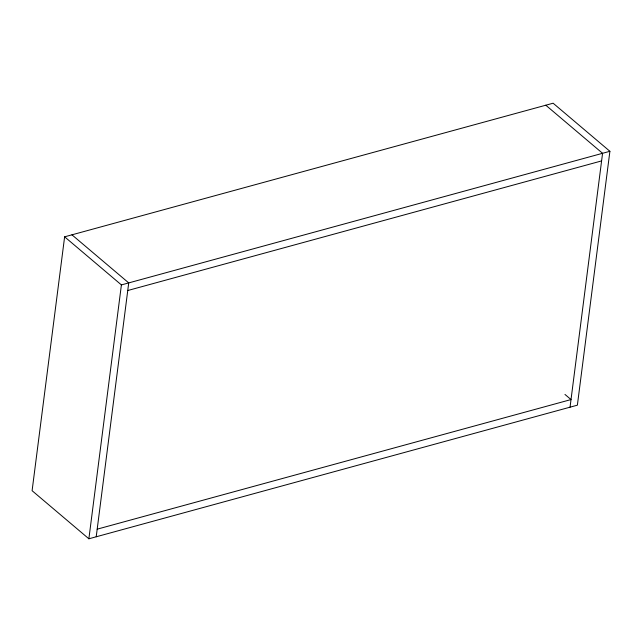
<?xml version="1.0" encoding="UTF-8"?>
<svg xmlns="http://www.w3.org/2000/svg" width="642" height="642" viewBox="0 0 642 642"><rect width="100%" height="100%" fill="white"/><g stroke="black" fill="none" stroke-linecap="round" stroke-linejoin="round"><path stroke-width="0.96" d="M64.625 236.826L32.1 490.705L88.877 538.79L577.375 405.174L609.9 151.295L553.123 103.21L64.625 236.826L121.402 284.912L609.9 151.295M88.877 538.79L121.402 284.912M96.212 536.792L128.729 282.905L71.952 234.82M570.048 407.18L602.573 153.302L545.788 105.208M127.758 290.521L601.594 160.917M97.183 529.168L571.027 399.565L564.968 394.437"/></g></svg>
